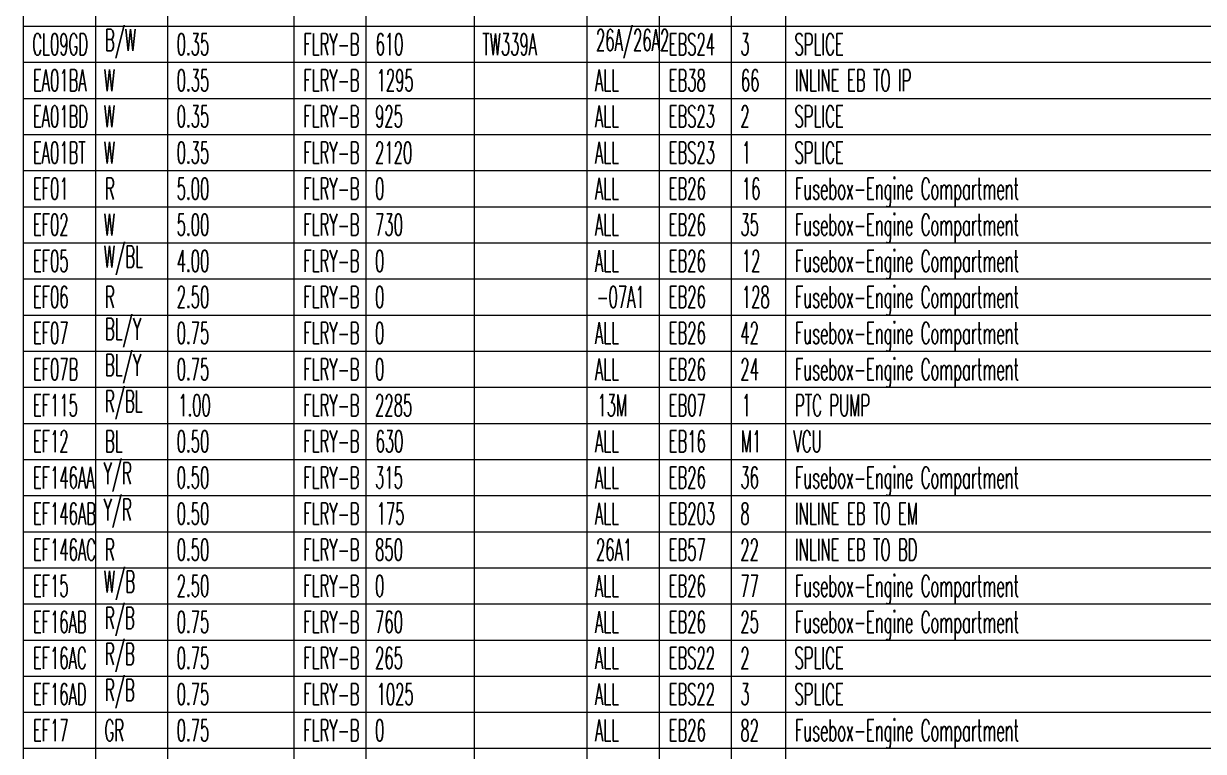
# Model space of a CAD drawing. Header units: inches. Extents: x 47316 to 59086, y 3141 to 11743.
# Drawn here: x 56189.8 to 56353.2, y 9877.5 to 9978.3 of the extents above; entities that cross this region are included whole.
import ezdxf

# ---------------------------------------------------------------- set-up
doc = ezdxf.new("R2010")
doc.units = ezdxf.units.IN
doc.header["$MEASUREMENT"] = 0
doc.styles.get("Standard").update_dxf_attribs({"font": ''})
doc.styles.get('Standard').set_extended_font_data('SimSun')

msp = doc.modelspace()

# ---------------------------------------------------------------- linework, layer by layer
at = {"color": 0, "linetype": 'Continuous', "lineweight": 15}
for p, q in [((56189.8, 9727.95), (56189.8, 10232.95)), ((56199.8, 9727.95), (56199.8, 10232.95)), ((56209.8, 9727.95), (56209.8, 10232.95)), ((56227.27, 9727.95), (56227.27, 10232.95)), ((56237.27, 9727.95), (56237.27, 10232.95)), ((56252.27, 9727.95), (56252.27, 10232.95)), ((56267.87, 9727.95), (56267.87, 10232.95)), ((56277.87, 9727.95), (56277.87, 10232.95)), ((56287.87, 9727.95), (56287.87, 10232.95)), ((56295.37, 9727.95), (56295.37, 10232.95)), ((56189.8, 9977.95), (56516.65, 9977.95)), ((56189.8, 9972.95), (56516.65, 9972.95)), ((56189.8, 9967.95), (56516.65, 9967.95)), ((56189.8, 9962.95), (56516.65, 9962.95)), ((56189.8, 9957.95), (56516.65, 9957.95)), ((56189.8, 9952.95), (56516.65, 9952.95)), ((56189.8, 9947.95), (56516.65, 9947.95)), ((56189.8, 9942.95), (56516.65, 9942.95)), ((56189.8, 9937.95), (56516.65, 9937.95)), ((56189.8, 9932.95), (56516.65, 9932.95)), ((56189.8, 9927.95), (56516.65, 9927.95)), ((56189.8, 9922.95), (56516.65, 9922.95)), ((56189.8, 9917.95), (56516.65, 9917.95)), ((56189.8, 9912.95), (56516.65, 9912.95)), ((56189.8, 9907.95), (56516.65, 9907.95)), ((56189.8, 9902.95), (56516.65, 9902.95)), ((56189.8, 9897.95), (56516.65, 9897.95)), ((56189.8, 9892.95), (56516.65, 9892.95)), ((56189.8, 9887.95), (56516.65, 9887.95)), ((56189.8, 9882.95), (56516.65, 9882.95)), ((56189.8, 9877.95), (56516.65, 9877.95))]:
    msp.add_line(p, q, dxfattribs=at)

# ---------------------------------------------------------------- texts
at = {"color": 7, "linetype": 'Continuous', "lineweight": 15, "char_height": 3, "attachment_point": 1}
for s, insert, width in [('\\Fromans.shx;\\W0.5000000000;\\T1.0000000000;\\o\\lB/W', (56201.09, 9977.52), 4.7857), ('\\Fromans.shx;\\W0.5000000000;\\T1.0000000000;\\o\\l26A/26A2', (56269.09, 9977.52), 11.2857), ('\\Fromans.shx;\\W0.5000000000;\\T1.0000000000;\\o\\lCL09GD', (56191.02, 9976.95), 8.5714), ('\\Fromans.shx;\\W0.5000000000;\\T1.0000000000;\\o\\l0.35', (56211.02, 9976.95), 5), ('\\Fromans.shx;\\W0.5000000000;\\T1.0000000000;\\o\\lFLRY-B', (56228.56, 9976.95), 8.6429), ('\\Fromans.shx;\\W0.5000000000;\\T1.0000000000;\\o\\l610', (56238.56, 9976.95), 4.2857), ('\\Fromans.shx;\\W0.5000000000;\\T1.0000000000;\\o\\lTW339A', (56253.35, 9976.95), 8.4286), ('\\Fromans.shx;\\W0.5000000000;\\T1.0000000000;\\o\\lEBS24', (56279.16, 9976.95), 7.1429), ('\\Fromans.shx;\\W0.5000000000;\\T1.0000000000;\\o\\l3', (56289.09, 9976.95), 1.4286), ('\\Fromans.shx;\\W0.5000000000;\\T1.0000000000;\\o\\lSPLICE', (56296.59, 9976.95), 7.5714), ('\\Fromans.shx;\\W0.5000000000;\\T1.0000000000;\\o\\lEA01BA', (56191.09, 9971.95), 8.2857), ('\\Fromans.shx;\\W0.5000000000;\\T1.0000000000;\\o\\lW', (56200.95, 9971.95), 1.7143), ('\\Fromans.shx;\\W0.5000000000;\\T1.0000000000;\\o\\l0.35', (56211.02, 9971.95), 5), ('\\Fromans.shx;\\W0.5000000000;\\T1.0000000000;\\o\\lFLRY-B', (56228.56, 9971.95), 8.6429), ('\\Fromans.shx;\\W0.5000000000;\\T1.0000000000;\\o\\l1295', (56238.7, 9971.95), 5.7143), ('\\Fromans.shx;\\W0.5000000000;\\T1.0000000000;\\o\\lALL', (56268.95, 9971.95), 3.7143), ('\\Fromans.shx;\\W0.5000000000;\\T1.0000000000;\\o\\lEB38', (56279.16, 9971.95), 5.7143), ('\\Fromans.shx;\\W0.5000000000;\\T1.0000000000;\\o\\l66', (56289.16, 9971.95), 2.8571), ('\\Fromans.shx;\\W0.5000000000;\\T1.0000000000;\\o\\lINLINE EB TO IP', (56296.66, 9971.95), 19), ('\\Fromans.shx;\\W0.5000000000;\\T1.0000000000;\\o\\lEA01BD', (56191.09, 9966.95), 8.5), ('\\Fromans.shx;\\W0.5000000000;\\T1.0000000000;\\o\\lW', (56200.95, 9966.95), 1.7143), ('\\Fromans.shx;\\W0.5000000000;\\T1.0000000000;\\o\\l0.35', (56211.02, 9966.95), 5), ('\\Fromans.shx;\\W0.5000000000;\\T1.0000000000;\\o\\lFLRY-B', (56228.56, 9966.95), 8.6429), ('\\Fromans.shx;\\W0.5000000000;\\T1.0000000000;\\o\\l925', (56238.49, 9966.95), 4.2857), ('\\Fromans.shx;\\W0.5000000000;\\T1.0000000000;\\o\\lALL', (56268.95, 9966.95), 3.7143), ('\\Fromans.shx;\\W0.5000000000;\\T1.0000000000;\\o\\lEBS23', (56279.16, 9966.95), 7.1429), ('\\Fromans.shx;\\W0.5000000000;\\T1.0000000000;\\o\\l2', (56289.09, 9966.95), 1.4286), ('\\Fromans.shx;\\W0.5000000000;\\T1.0000000000;\\o\\lSPLICE', (56296.59, 9966.95), 7.5714), ('\\Fromans.shx;\\W0.5000000000;\\T1.0000000000;\\o\\lEA01BT', (56191.09, 9961.95), 8.1429), ('\\Fromans.shx;\\W0.5000000000;\\T1.0000000000;\\o\\lW', (56200.95, 9961.95), 1.7143), ('\\Fromans.shx;\\W0.5000000000;\\T1.0000000000;\\o\\l0.35', (56211.02, 9961.95), 5), ('\\Fromans.shx;\\W0.5000000000;\\T1.0000000000;\\o\\lFLRY-B', (56228.56, 9961.95), 8.6429), ('\\Fromans.shx;\\W0.5000000000;\\T1.0000000000;\\o\\l2120', (56238.49, 9961.95), 5.7143), ('\\Fromans.shx;\\W0.5000000000;\\T1.0000000000;\\o\\lALL', (56268.95, 9961.95), 3.7143), ('\\Fromans.shx;\\W0.5000000000;\\T1.0000000000;\\o\\lEBS23', (56279.16, 9961.95), 7.1429), ('\\Fromans.shx;\\W0.5000000000;\\T1.0000000000;\\o\\l1', (56289.3, 9961.95), 1.4286), ('\\Fromans.shx;\\W0.5000000000;\\T1.0000000000;\\o\\lSPLICE', (56296.59, 9961.95), 7.5714), ('\\Fromans.shx;\\W0.5000000000;\\T1.0000000000;\\o\\lEF01', (56191.09, 9956.95), 5.5), ('\\Fromans.shx;\\W0.5000000000;\\T1.0000000000;\\o\\lR', (56201.09, 9956.95), 1.5), ('\\Fromans.shx;\\W0.5000000000;\\T1.0000000000;\\o\\l5.00', (56211.02, 9956.95), 5), ('\\Fromans.shx;\\W0.5000000000;\\T1.0000000000;\\o\\lFLRY-B', (56228.56, 9956.95), 8.6429), ('\\Fromans.shx;\\W0.5000000000;\\T1.0000000000;\\o\\l0', (56238.49, 9956.95), 1.4286), ('\\Fromans.shx;\\W0.5000000000;\\T1.0000000000;\\o\\lALL', (56268.95, 9956.95), 3.7143), ('\\Fromans.shx;\\W0.5000000000;\\T1.0000000000;\\o\\lEB26', (56279.16, 9956.95), 5.7143), ('\\Fromans.shx;\\W0.5000000000;\\T1.0000000000;\\o\\l16', (56289.3, 9956.95), 2.8571), ('\\Fromans.shx;\\W0.5000000000;\\T1.0000000000;\\o\\lFusebox-Engine Compartment', (56296.66, 9956.95), 34.8571), ('\\Fromans.shx;\\W0.5000000000;\\T1.0000000000;\\o\\lEF02', (56191.09, 9951.95), 5.5), ('\\Fromans.shx;\\W0.5000000000;\\T1.0000000000;\\o\\lW', (56200.95, 9951.95), 1.7143), ('\\Fromans.shx;\\W0.5000000000;\\T1.0000000000;\\o\\l5.00', (56211.02, 9951.95), 5), ('\\Fromans.shx;\\W0.5000000000;\\T1.0000000000;\\o\\lFLRY-B', (56228.56, 9951.95), 8.6429), ('\\Fromans.shx;\\W0.5000000000;\\T1.0000000000;\\o\\l730', (56238.49, 9951.95), 4.2857), ('\\Fromans.shx;\\W0.5000000000;\\T1.0000000000;\\o\\lALL', (56268.95, 9951.95), 3.7143), ('\\Fromans.shx;\\W0.5000000000;\\T1.0000000000;\\o\\lEB26', (56279.16, 9951.95), 5.7143), ('\\Fromans.shx;\\W0.5000000000;\\T1.0000000000;\\o\\l35', (56289.09, 9951.95), 2.8571), ('\\Fromans.shx;\\W0.5000000000;\\T1.0000000000;\\o\\lFusebox-Engine Compartment', (56296.66, 9951.95), 34.8571), ('\\Fromans.shx;\\W0.5000000000;\\T1.0000000000;\\o\\lW/BL', (56200.95, 9947.52), 6), ('\\Fromans.shx;\\W0.5000000000;\\T1.0000000000;\\o\\lEF05', (56191.09, 9946.95), 5.5), ('\\Fromans.shx;\\W0.5000000000;\\T1.0000000000;\\o\\l4.00', (56211.02, 9946.95), 5), ('\\Fromans.shx;\\W0.5000000000;\\T1.0000000000;\\o\\lFLRY-B', (56228.56, 9946.95), 8.6429), ('\\Fromans.shx;\\W0.5000000000;\\T1.0000000000;\\o\\l0', (56238.49, 9946.95), 1.4286), ('\\Fromans.shx;\\W0.5000000000;\\T1.0000000000;\\o\\lALL', (56268.95, 9946.95), 3.7143), ('\\Fromans.shx;\\W0.5000000000;\\T1.0000000000;\\o\\lEB26', (56279.16, 9946.95), 5.7143), ('\\Fromans.shx;\\W0.5000000000;\\T1.0000000000;\\o\\l12', (56289.3, 9946.95), 2.8571), ('\\Fromans.shx;\\W0.5000000000;\\T1.0000000000;\\o\\lFusebox-Engine Compartment', (56296.66, 9946.95), 34.8571), ('\\Fromans.shx;\\W0.5000000000;\\T1.0000000000;\\o\\lEF06', (56191.09, 9941.95), 5.5), ('\\Fromans.shx;\\W0.5000000000;\\T1.0000000000;\\o\\lR', (56201.09, 9941.95), 1.5), ('\\Fromans.shx;\\W0.5000000000;\\T1.0000000000;\\o\\l2.50', (56211.02, 9941.95), 5), ('\\Fromans.shx;\\W0.5000000000;\\T1.0000000000;\\o\\lFLRY-B', (56228.56, 9941.95), 8.6429), ('\\Fromans.shx;\\W0.5000000000;\\T1.0000000000;\\o\\l0', (56238.49, 9941.95), 1.4286), ('\\Fromans.shx;\\W0.5000000000;\\T1.0000000000;\\o\\l-07A1', (56269.16, 9941.95), 7.4286), ('\\Fromans.shx;\\W0.5000000000;\\T1.0000000000;\\o\\lEB26', (56279.16, 9941.95), 5.7143), ('\\Fromans.shx;\\W0.5000000000;\\T1.0000000000;\\o\\l128', (56289.3, 9941.95), 4.2857), ('\\Fromans.shx;\\W0.5000000000;\\T1.0000000000;\\o\\lFusebox-Engine Compartment', (56296.66, 9941.95), 34.8571), ('\\Fromans.shx;\\W0.5000000000;\\T1.0000000000;\\o\\lBL/Y', (56201.09, 9937.52), 5.5714), ('\\Fromans.shx;\\W0.5000000000;\\T1.0000000000;\\o\\lEF07', (56191.09, 9936.95), 5.5), ('\\Fromans.shx;\\W0.5000000000;\\T1.0000000000;\\o\\l0.75', (56211.02, 9936.95), 5), ('\\Fromans.shx;\\W0.5000000000;\\T1.0000000000;\\o\\lFLRY-B', (56228.56, 9936.95), 8.6429), ('\\Fromans.shx;\\W0.5000000000;\\T1.0000000000;\\o\\l0', (56238.49, 9936.95), 1.4286), ('\\Fromans.shx;\\W0.5000000000;\\T1.0000000000;\\o\\lALL', (56268.95, 9936.95), 3.7143), ('\\Fromans.shx;\\W0.5000000000;\\T1.0000000000;\\o\\lEB26', (56279.16, 9936.95), 5.7143), ('\\Fromans.shx;\\W0.5000000000;\\T1.0000000000;\\o\\l42', (56289.09, 9936.95), 2.8571), ('\\Fromans.shx;\\W0.5000000000;\\T1.0000000000;\\o\\lFusebox-Engine Compartment', (56296.66, 9936.95), 34.8571), ('\\Fromans.shx;\\W0.5000000000;\\T1.0000000000;\\o\\lBL/Y', (56201.09, 9932.52), 5.5714), ('\\Fromans.shx;\\W0.5000000000;\\T1.0000000000;\\o\\lEF07B', (56191.09, 9931.95), 7), ('\\Fromans.shx;\\W0.5000000000;\\T1.0000000000;\\o\\l0.75', (56211.02, 9931.95), 5), ('\\Fromans.shx;\\W0.5000000000;\\T1.0000000000;\\o\\lFLRY-B', (56228.56, 9931.95), 8.6429), ('\\Fromans.shx;\\W0.5000000000;\\T1.0000000000;\\o\\l0', (56238.49, 9931.95), 1.4286), ('\\Fromans.shx;\\W0.5000000000;\\T1.0000000000;\\o\\lALL', (56268.95, 9931.95), 3.7143), ('\\Fromans.shx;\\W0.5000000000;\\T1.0000000000;\\o\\lEB26', (56279.16, 9931.95), 5.7143), ('\\Fromans.shx;\\W0.5000000000;\\T1.0000000000;\\o\\l24', (56289.09, 9931.95), 2.8571), ('\\Fromans.shx;\\W0.5000000000;\\T1.0000000000;\\o\\lFusebox-Engine Compartment', (56296.66, 9931.95), 34.8571), ('\\Fromans.shx;\\W0.5000000000;\\T1.0000000000;\\o\\lR/BL', (56201.09, 9927.52), 5.7857), ('\\Fromans.shx;\\W0.5000000000;\\T1.0000000000;\\o\\lEF115', (56191.09, 9926.95), 6.9286), ('\\Fromans.shx;\\W0.5000000000;\\T1.0000000000;\\o\\l1.00', (56211.23, 9926.95), 5), ('\\Fromans.shx;\\W0.5000000000;\\T1.0000000000;\\o\\lFLRY-B', (56228.56, 9926.95), 8.6429), ('\\Fromans.shx;\\W0.5000000000;\\T1.0000000000;\\o\\l2285', (56238.49, 9926.95), 5.7143), ('\\Fromans.shx;\\W0.5000000000;\\T1.0000000000;\\o\\l13M', (56269.3, 9926.95), 4.5714), ('\\Fromans.shx;\\W0.5000000000;\\T1.0000000000;\\o\\lEB07', (56279.16, 9926.95), 5.7143), ('\\Fromans.shx;\\W0.5000000000;\\T1.0000000000;\\o\\l1', (56289.3, 9926.95), 1.4286), ('\\Fromans.shx;\\W0.5000000000;\\T1.0000000000;\\o\\lPTC PUMP', (56296.66, 9926.95), 11.9286), ('\\Fromans.shx;\\W0.5000000000;\\T1.0000000000;\\o\\lEF12', (56191.09, 9921.95), 5.5), ('\\Fromans.shx;\\W0.5000000000;\\T1.0000000000;\\o\\lBL', (56201.09, 9921.95), 2.7143), ('\\Fromans.shx;\\W0.5000000000;\\T1.0000000000;\\o\\l0.50', (56211.02, 9921.95), 5), ('\\Fromans.shx;\\W0.5000000000;\\T1.0000000000;\\o\\lFLRY-B', (56228.56, 9921.95), 8.6429), ('\\Fromans.shx;\\W0.5000000000;\\T1.0000000000;\\o\\l630', (56238.56, 9921.95), 4.2857), ('\\Fromans.shx;\\W0.5000000000;\\T1.0000000000;\\o\\lALL', (56268.95, 9921.95), 3.7143), ('\\Fromans.shx;\\W0.5000000000;\\T1.0000000000;\\o\\lEB16', (56279.16, 9921.95), 5.7143), ('\\Fromans.shx;\\W0.5000000000;\\T1.0000000000;\\o\\lM1', (56289.16, 9921.95), 3.1429), ('\\Fromans.shx;\\W0.5000000000;\\T1.0000000000;\\o\\lVCU', (56296.45, 9921.95), 4.3571), ('\\Fromans.shx;\\W0.5000000000;\\T1.0000000000;\\o\\lEF146AA', (56191.09, 9916.95), 9.5), ('\\Fromans.shx;\\W0.5000000000;\\T1.0000000000;\\o\\lY/R', (56200.88, 9917.52), 4.3571), ('\\Fromans.shx;\\W0.5000000000;\\T1.0000000000;\\o\\l0.50', (56211.02, 9916.95), 5), ('\\Fromans.shx;\\W0.5000000000;\\T1.0000000000;\\o\\lFLRY-B', (56228.56, 9916.95), 8.6429), ('\\Fromans.shx;\\W0.5000000000;\\T1.0000000000;\\o\\l315', (56238.49, 9916.95), 4.2857), ('\\Fromans.shx;\\W0.5000000000;\\T1.0000000000;\\o\\lALL', (56268.95, 9916.95), 3.7143), ('\\Fromans.shx;\\W0.5000000000;\\T1.0000000000;\\o\\lEB26', (56279.16, 9916.95), 5.7143), ('\\Fromans.shx;\\W0.5000000000;\\T1.0000000000;\\o\\l36', (56289.09, 9916.95), 2.8571), ('\\Fromans.shx;\\W0.5000000000;\\T1.0000000000;\\o\\lFusebox-Engine Compartment', (56296.66, 9916.95), 34.8571), ('\\Fromans.shx;\\W0.5000000000;\\T1.0000000000;\\o\\lEF146AB', (56191.09, 9911.95), 9.7143), ('\\Fromans.shx;\\W0.5000000000;\\T1.0000000000;\\o\\lY/R', (56200.88, 9912.52), 4.3571), ('\\Fromans.shx;\\W0.5000000000;\\T1.0000000000;\\o\\l0.50', (56211.02, 9911.95), 5), ('\\Fromans.shx;\\W0.5000000000;\\T1.0000000000;\\o\\lFLRY-B', (56228.56, 9911.95), 8.6429), ('\\Fromans.shx;\\W0.5000000000;\\T1.0000000000;\\o\\l175', (56238.7, 9911.95), 4.2857), ('\\Fromans.shx;\\W0.5000000000;\\T1.0000000000;\\o\\lALL', (56268.95, 9911.95), 3.7143), ('\\Fromans.shx;\\W0.5000000000;\\T1.0000000000;\\o\\lEB203', (56279.16, 9911.95), 7.1429), ('\\Fromans.shx;\\W0.5000000000;\\T1.0000000000;\\o\\l8', (56289.09, 9911.95), 1.4286), ('\\Fromans.shx;\\W0.5000000000;\\T1.0000000000;\\o\\lINLINE EB TO EM', (56296.66, 9911.95), 20), ('\\Fromans.shx;\\W0.5000000000;\\T1.0000000000;\\o\\lEF146AC', (56191.09, 9906.95), 9.7143), ('\\Fromans.shx;\\W0.5000000000;\\T1.0000000000;\\o\\lR', (56201.09, 9906.95), 1.5), ('\\Fromans.shx;\\W0.5000000000;\\T1.0000000000;\\o\\l0.50', (56211.02, 9906.95), 5), ('\\Fromans.shx;\\W0.5000000000;\\T1.0000000000;\\o\\lFLRY-B', (56228.56, 9906.95), 8.6429), ('\\Fromans.shx;\\W0.5000000000;\\T1.0000000000;\\o\\l850', (56238.49, 9906.95), 4.2857), ('\\Fromans.shx;\\W0.5000000000;\\T1.0000000000;\\o\\l26A1', (56269.09, 9906.95), 5.5714), ('\\Fromans.shx;\\W0.5000000000;\\T1.0000000000;\\o\\lEB57', (56279.16, 9906.95), 5.7143), ('\\Fromans.shx;\\W0.5000000000;\\T1.0000000000;\\o\\l22', (56289.09, 9906.95), 2.8571), ('\\Fromans.shx;\\W0.5000000000;\\T1.0000000000;\\o\\lINLINE EB TO BD', (56296.66, 9906.95), 19.9286), ('\\Fromans.shx;\\W0.5000000000;\\T1.0000000000;\\o\\lEF15', (56191.09, 9901.95), 5.5), ('\\Fromans.shx;\\W0.5000000000;\\T1.0000000000;\\o\\lW/B', (56200.95, 9902.52), 4.7857), ('\\Fromans.shx;\\W0.5000000000;\\T1.0000000000;\\o\\l2.50', (56211.02, 9901.95), 5), ('\\Fromans.shx;\\W0.5000000000;\\T1.0000000000;\\o\\lFLRY-B', (56228.56, 9901.95), 8.6429), ('\\Fromans.shx;\\W0.5000000000;\\T1.0000000000;\\o\\l0', (56238.49, 9901.95), 1.4286), ('\\Fromans.shx;\\W0.5000000000;\\T1.0000000000;\\o\\lALL', (56268.95, 9901.95), 3.7143), ('\\Fromans.shx;\\W0.5000000000;\\T1.0000000000;\\o\\lEB26', (56279.16, 9901.95), 5.7143), ('\\Fromans.shx;\\W0.5000000000;\\T1.0000000000;\\o\\l77', (56289.09, 9901.95), 2.8571), ('\\Fromans.shx;\\W0.5000000000;\\T1.0000000000;\\o\\lFusebox-Engine Compartment', (56296.66, 9901.95), 34.8571), ('\\Fromans.shx;\\W0.5000000000;\\T1.0000000000;\\o\\lR/B', (56201.09, 9897.52), 4.5714), ('\\Fromans.shx;\\W0.5000000000;\\T1.0000000000;\\o\\lFusebox-Engine Compartment', (56296.66, 9896.95), 34.8571), ('\\Fromans.shx;\\W0.5000000000;\\T1.0000000000;\\o\\lEF16AB', (56191.09, 9896.95), 8.2857), ('\\Fromans.shx;\\W0.5000000000;\\T1.0000000000;\\o\\l0.75', (56211.02, 9896.95), 5), ('\\Fromans.shx;\\W0.5000000000;\\T1.0000000000;\\o\\lFLRY-B', (56228.56, 9896.95), 8.6429), ('\\Fromans.shx;\\W0.5000000000;\\T1.0000000000;\\o\\l760', (56238.49, 9896.95), 4.2857), ('\\Fromans.shx;\\W0.5000000000;\\T1.0000000000;\\o\\lALL', (56268.95, 9896.95), 3.7143), ('\\Fromans.shx;\\W0.5000000000;\\T1.0000000000;\\o\\lEB26', (56279.16, 9896.95), 5.7143), ('\\Fromans.shx;\\W0.5000000000;\\T1.0000000000;\\o\\l25', (56289.09, 9896.95), 2.8571), ('\\Fromans.shx;\\W0.5000000000;\\T1.0000000000;\\o\\lR/B', (56201.09, 9892.52), 4.5714), ('\\Fromans.shx;\\W0.5000000000;\\T1.0000000000;\\o\\lEF16AC', (56191.09, 9891.95), 8.2857), ('\\Fromans.shx;\\W0.5000000000;\\T1.0000000000;\\o\\l0.75', (56211.02, 9891.95), 5), ('\\Fromans.shx;\\W0.5000000000;\\T1.0000000000;\\o\\lFLRY-B', (56228.56, 9891.95), 8.6429), ('\\Fromans.shx;\\W0.5000000000;\\T1.0000000000;\\o\\l265', (56238.49, 9891.95), 4.2857), ('\\Fromans.shx;\\W0.5000000000;\\T1.0000000000;\\o\\lALL', (56268.95, 9891.95), 3.7143), ('\\Fromans.shx;\\W0.5000000000;\\T1.0000000000;\\o\\lEBS22', (56279.16, 9891.95), 7.1429), ('\\Fromans.shx;\\W0.5000000000;\\T1.0000000000;\\o\\l2', (56289.09, 9891.95), 1.4286), ('\\Fromans.shx;\\W0.5000000000;\\T1.0000000000;\\o\\lSPLICE', (56296.59, 9891.95), 7.5714), ('\\Fromans.shx;\\W0.5000000000;\\T1.0000000000;\\o\\lR/B', (56201.09, 9887.52), 4.5714), ('\\Fromans.shx;\\W0.5000000000;\\T1.0000000000;\\o\\lEF16AD', (56191.09, 9886.95), 8.2857), ('\\Fromans.shx;\\W0.5000000000;\\T1.0000000000;\\o\\l0.75', (56211.02, 9886.95), 5), ('\\Fromans.shx;\\W0.5000000000;\\T1.0000000000;\\o\\lFLRY-B', (56228.56, 9886.95), 8.6429), ('\\Fromans.shx;\\W0.5000000000;\\T1.0000000000;\\o\\l1025', (56238.7, 9886.95), 5.7143), ('\\Fromans.shx;\\W0.5000000000;\\T1.0000000000;\\o\\lALL', (56268.95, 9886.95), 3.7143), ('\\Fromans.shx;\\W0.5000000000;\\T1.0000000000;\\o\\lEBS22', (56279.16, 9886.95), 7.1429), ('\\Fromans.shx;\\W0.5000000000;\\T1.0000000000;\\o\\l3', (56289.09, 9886.95), 1.4286), ('\\Fromans.shx;\\W0.5000000000;\\T1.0000000000;\\o\\lSPLICE', (56296.59, 9886.95), 7.5714), ('\\Fromans.shx;\\W0.5000000000;\\T1.0000000000;\\o\\lEF17', (56191.09, 9881.95), 5.5), ('\\Fromans.shx;\\W0.5000000000;\\T1.0000000000;\\o\\lGR', (56201.02, 9881.95), 3), ('\\Fromans.shx;\\W0.5000000000;\\T1.0000000000;\\o\\l0.75', (56211.02, 9881.95), 5), ('\\Fromans.shx;\\W0.5000000000;\\T1.0000000000;\\o\\lFLRY-B', (56228.56, 9881.95), 8.6429), ('\\Fromans.shx;\\W0.5000000000;\\T1.0000000000;\\o\\l0', (56238.49, 9881.95), 1.4286), ('\\Fromans.shx;\\W0.5000000000;\\T1.0000000000;\\o\\lALL', (56268.95, 9881.95), 3.7143), ('\\Fromans.shx;\\W0.5000000000;\\T1.0000000000;\\o\\lEB26', (56279.16, 9881.95), 5.7143), ('\\Fromans.shx;\\W0.5000000000;\\T1.0000000000;\\o\\l82', (56289.09, 9881.95), 2.8571), ('\\Fromans.shx;\\W0.5000000000;\\T1.0000000000;\\o\\lFusebox-Engine Compartment', (56296.66, 9881.95), 34.8571)]:
    msp.add_mtext(s, dxfattribs=dict(at, insert=insert, width=width))

doc.saveas('drawing.dxf')
